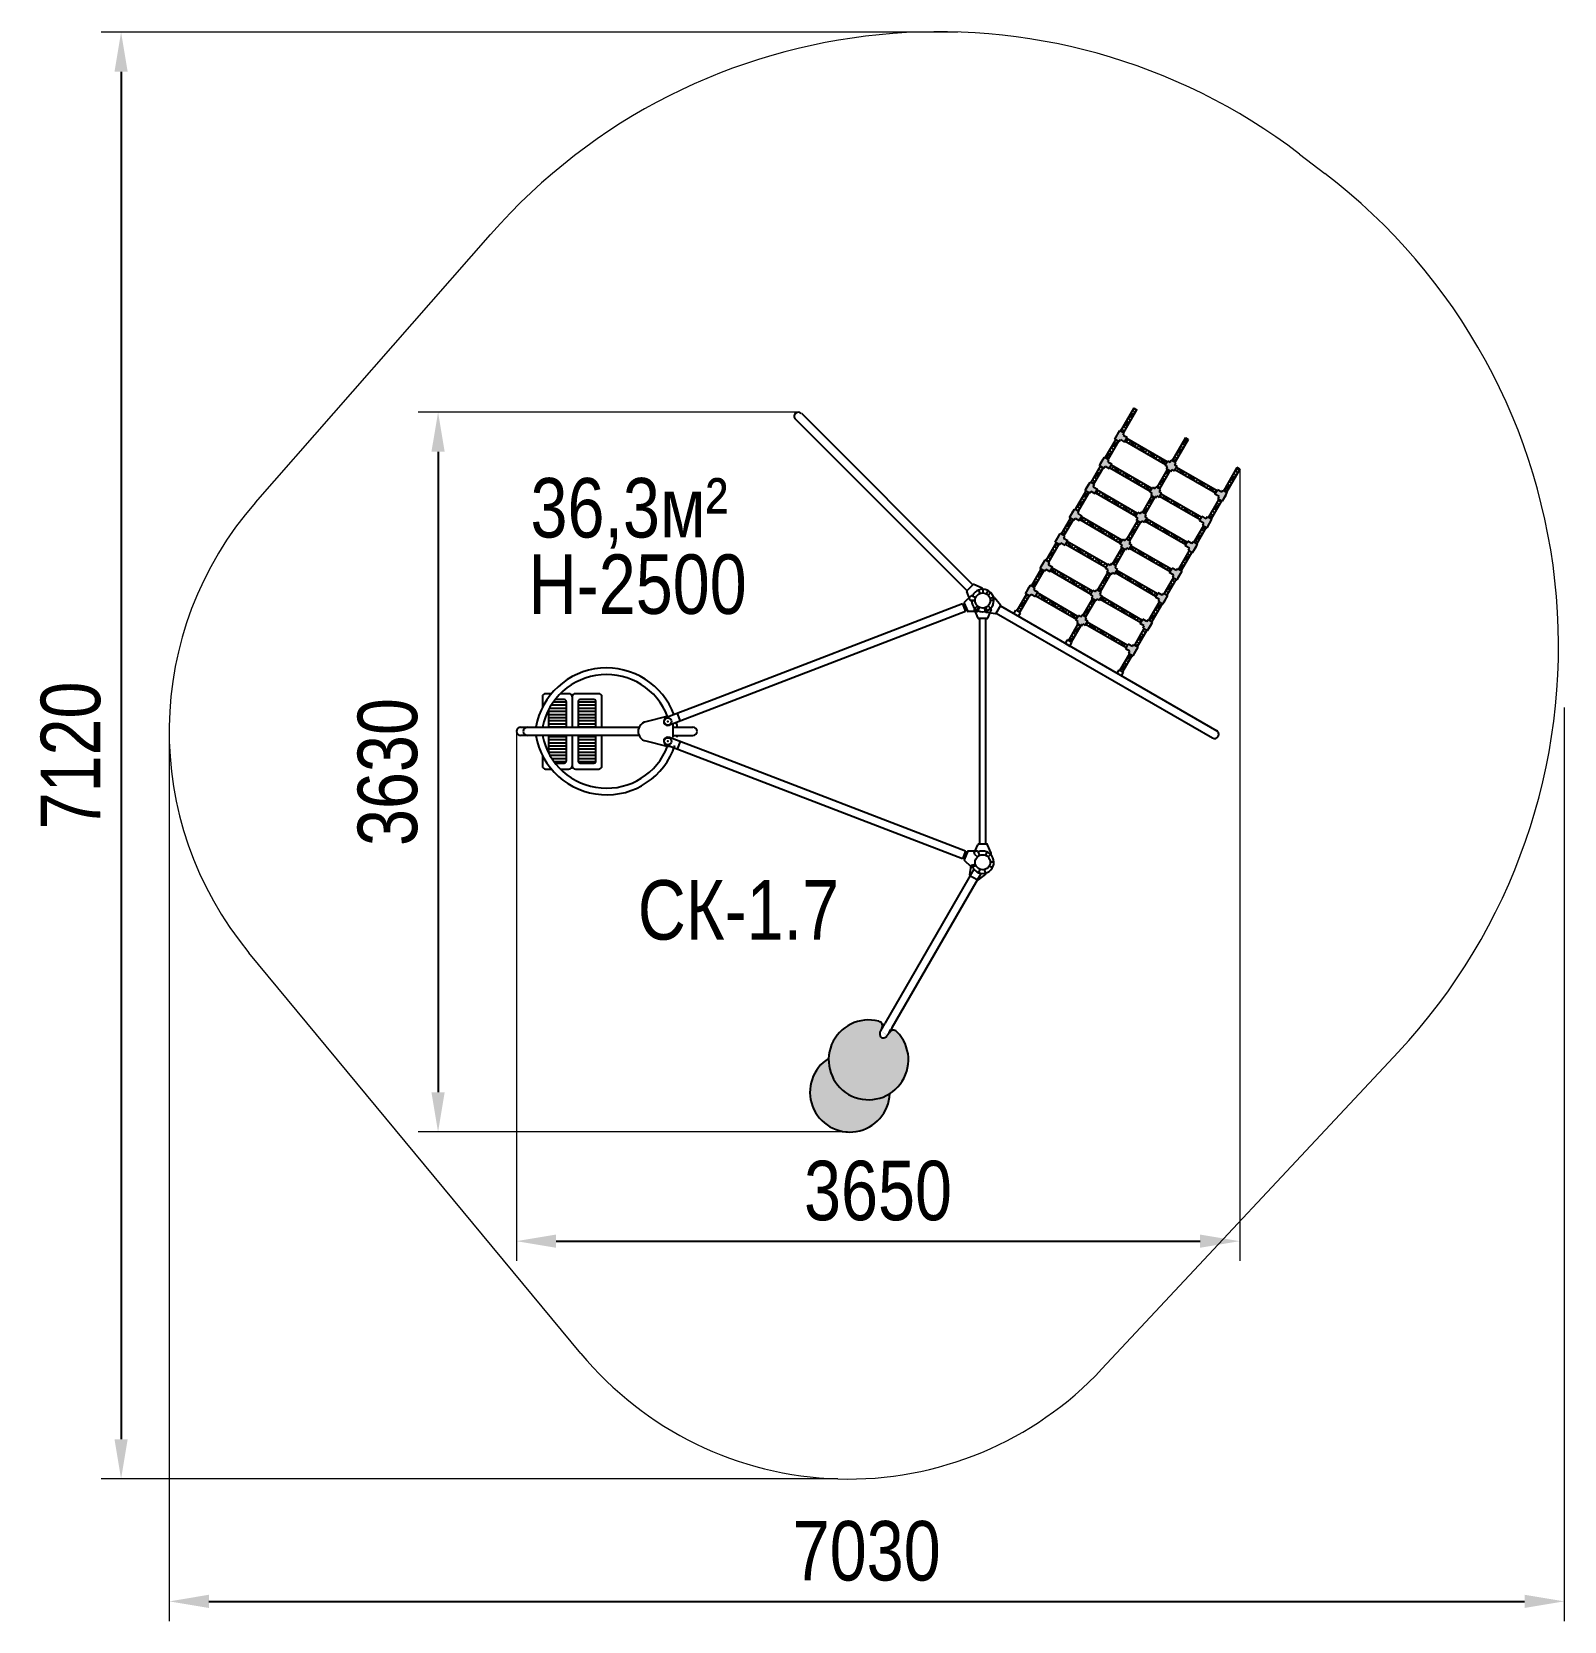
# Model space of a CAD drawing. Header units: millimetres. Extents: x -4237 to 3487, y -3814 to 4201.
import ezdxf

# ---------------------------------------------------------------- set-up
doc = ezdxf.new("R2010")
doc.units = ezdxf.units.MM
for name, color, linetype in [('DIKOM_АРТИКУЛ', 7, 'Continuous'), ('DIKOM_ЗОНА', 80, 'Continuous'), ('DIKOM_ОБЪЕКТ', 7, 'Continuous'), ('DIKOM_РАЗМЕР_ЗОНА', 7, 'Continuous'), ('DIKOM_РАЗМЕР_ОБЪЕКТА', 7, 'Continuous')]:
    doc.layers.add(name, color=color, linetype=linetype)
doc.styles.add('style1', font='arial.ttf', dxfattribs={"width": 0.8})
doc.dimstyles.new('1-50', dxfattribs={"dimtxt": 300, "dimasz": 200, "dimexe": 100, "dimexo": 0, "dimgap": 100, "dimtad": 1, "dimdec": 0, "dimtxsty": 'style1', "dimcen": 0, "dimclrd": 7, "dimclre": 7, "dimadec": 1, "dimazin": 2, "dimtfac": 1, "dimtdec": 0, "dimtmove": 0, "dimatfit": 3, "dimfxl": 0, "dimlwd": 25, "dimlwe": 18, "dimarcsym": 0})

# ---------------------------------------------------------------- blocks, each defined once
blk = doc.blocks.new('*D0')
at = {"layer": 'Defpoints', "color": 0, "transparency": 16777216}
for p in [(430.2, 4199.4), (-3787.4, -3096.5), (-174.1, -3096.5)]:
    blk.add_point(p, dxfattribs=at)
at = {"layer": 'DIKOM_РАЗМЕР_ЗОНА', "color": 7, "lineweight": 18, "transparency": 16777216}
for p, q in [((430.2, 4199.4), (-3887.4, 4199.4)), ((-174.1, -3096.5), (-3887.4, -3096.5))]:
    blk.add_line(p, q, dxfattribs=at)
at = {"layer": 'DIKOM_РАЗМЕР_ЗОНА', "color": 7, "lineweight": 25, "transparency": 16777216}
blk.add_line((-3787.4, 3999.4), (-3787.4, -2896.5), dxfattribs=at)
at = {"layer": 'DIKOM_РАЗМЕР_ЗОНА', "color": 7, "transparency": 16777216}
for points in [[(-3820.7, 3999.4), (-3754, 3999.4), (-3787.4, 4199.4)], [(-3820.7, -2896.5), (-3754, -2896.5), (-3787.4, -3096.5)]]:
    blk.add_solid(points, dxfattribs=at)
at = {"layer": 'DIKOM_РАЗМЕР_ЗОНА', "color": 0, "transparency": 16777216, "insert": (-4040.5, 551.4), "char_height": 300, "attachment_point": 5, "rotation": 90, "style": 'style1'}
blk.add_mtext('7120', dxfattribs=at)
blk = doc.blocks.new('*D1')
at = {"layer": 'Defpoints', "color": 0, "transparency": 16777216}
for p in [(3486.9, 793.1), (-3544.7, 698), (3486.9, -3714.3)]:
    blk.add_point(p, dxfattribs=at)
at = {"layer": 'DIKOM_РАЗМЕР_ЗОНА', "color": 7, "lineweight": 18, "transparency": 16777216}
for p, q in [((3486.9, 793.1), (3486.9, -3814.3)), ((-3544.7, 698), (-3544.7, -3814.3))]:
    blk.add_line(p, q, dxfattribs=at)
at = {"layer": 'DIKOM_РАЗМЕР_ЗОНА', "color": 7, "lineweight": 25, "transparency": 16777216}
blk.add_line((-3344.7, -3714.3), (3286.9, -3714.3), dxfattribs=at)
at = {"layer": 'DIKOM_РАЗМЕР_ЗОНА', "color": 7, "transparency": 16777216}
for points in [[(-3344.7, -3680.9), (-3344.7, -3747.6), (-3544.7, -3714.3)], [(3286.9, -3680.9), (3286.9, -3747.6), (3486.9, -3714.3)]]:
    blk.add_solid(points, dxfattribs=at)
at = {"layer": 'DIKOM_РАЗМЕР_ЗОНА', "color": 0, "transparency": 16777216, "insert": (-28.9, -3461), "char_height": 300, "attachment_point": 5, "style": 'style1'}
blk.add_mtext('7030', dxfattribs=at)
blk = doc.blocks.new('*D2')
at = {"layer": 'Defpoints', "color": 0, "transparency": 16777216}
for p in [(-373.3, 2283.1), (-2189.5, -1347.1), (-125, -1347.1)]:
    blk.add_point(p, dxfattribs=at)
at = {"layer": 'DIKOM_РАЗМЕР_ОБЪЕКТА', "color": 7, "lineweight": 18, "transparency": 16777216}
for p, q in [((-373.3, 2283.1), (-2289.5, 2283.1)), ((-125, -1347.1), (-2289.5, -1347.1))]:
    blk.add_line(p, q, dxfattribs=at)
at = {"layer": 'DIKOM_РАЗМЕР_ОБЪЕКТА', "color": 7, "lineweight": 25, "transparency": 16777216}
blk.add_line((-2189.5, 2083.1), (-2189.5, -1147.1), dxfattribs=at)
at = {"layer": 'DIKOM_РАЗМЕР_ОБЪЕКТА', "color": 7, "transparency": 16777216}
for points in [[(-2222.9, 2083.1), (-2156.2, 2083.1), (-2189.5, 2283.1)], [(-2222.9, -1147.1), (-2156.2, -1147.1), (-2189.5, -1347.1)]]:
    blk.add_solid(points, dxfattribs=at)
at = {"layer": 'DIKOM_РАЗМЕР_ОБЪЕКТА', "color": 0, "transparency": 16777216, "insert": (-2442.8, 468), "char_height": 300, "attachment_point": 5, "rotation": 90, "style": 'style1'}
blk.add_mtext('3630', dxfattribs=at)
blk = doc.blocks.new('*D3')
at = {"layer": 'Defpoints', "color": 0, "transparency": 16777216}
for p in [(1851.2, 1995.1), (-1794.9, 673.2), (1851.2, -1897.7)]:
    blk.add_point(p, dxfattribs=at)
at = {"layer": 'DIKOM_РАЗМЕР_ОБЪЕКТА', "color": 7, "lineweight": 18, "transparency": 16777216}
for p, q in [((1851.2, 1995.1), (1851.2, -1997.7)), ((-1794.9, 673.2), (-1794.9, -1997.7))]:
    blk.add_line(p, q, dxfattribs=at)
at = {"layer": 'DIKOM_РАЗМЕР_ОБЪЕКТА', "color": 7, "lineweight": 25, "transparency": 16777216}
blk.add_line((-1594.9, -1897.7), (1651.2, -1897.7), dxfattribs=at)
at = {"layer": 'DIKOM_РАЗМЕР_ОБЪЕКТА', "color": 7, "transparency": 16777216}
for points in [[(-1594.9, -1864.4), (-1594.9, -1931), (-1794.9, -1897.7)], [(1651.2, -1864.4), (1651.2, -1931), (1851.2, -1897.7)]]:
    blk.add_solid(points, dxfattribs=at)
at = {"layer": 'DIKOM_РАЗМЕР_ОБЪЕКТА', "color": 0, "transparency": 16777216, "insert": (28.1, -1644.4), "char_height": 300, "attachment_point": 5, "style": 'style1'}
blk.add_mtext('3650', dxfattribs=at)

msp = doc.modelspace()

# ---------------------------------------------------------------- hatches: boundary and pattern name
at = {"layer": 'DIKOM_ЗОНА'}
h = msp.add_hatch(dxfattribs=at)
h.set_pattern_fill('LINE', scale=5)
h.set_pattern_definition([(0, (-3796.87, -3702.013), (0, 15.875), [])])
h.paths.add_polyline_path([(-1543.6, 694.2), (-1543.6, 823.2, 0.414214), (-1553.6, 833.2), (-1599.5, 833.2, 0.048448), (-1633.6, 779.5), (-1633.6, 694.2)])
h.paths.add_polyline_path([(-1543.6, 652.2), (-1633.6, 652.2), (-1633.6, 566.9, 0.048448), (-1599.5, 513.2), (-1553.6, 513.2, 0.414214), (-1543.6, 523.2)])
h.paths.add_polyline_path([(-1483.6, 523.2, 0.414214), (-1473.6, 513.2), (-1403.6, 513.2, 0.414214), (-1393.6, 523.2), (-1393.6, 652.2), (-1483.6, 652.2)])
h.paths.add_polyline_path([(-1483.6, 694.2), (-1393.6, 694.2), (-1393.6, 823.2, 0.414214), (-1403.6, 833.2), (-1473.6, 833.2, 0.414214), (-1483.6, 823.2)])
at = {"layer": 'DIKOM_ОБЪЕКТ'}
h = msp.add_hatch(dxfattribs=at)
h.set_pattern_fill('', color=256, scale=15, angle=45, style=0, pattern_type=0)
h.set_pattern_definition([(45, (-4522.508, -4451.993), (-10.606602, 10.606602), []), (135, (-4522.508, -4451.993), (-10.606602, -10.606602), [])])
h.paths.add_polyline_path([(790, 1356.9), (776.1, 1364.9), (727.9, 1281.4), (741.7, 1273.4)])
h.paths.add_polyline_path([(831.6, 1371), (823.6, 1357.2), (1027.9, 1239.2), (1035.9, 1253)])
h.paths.add_polyline_path([(987.7, 1131.4), (1001.5, 1123.4), (1049.8, 1206.9), (1035.9, 1214.9)])
h.paths.add_polyline_path([(1279.1, 1094.2), (1287.1, 1108), (1082.7, 1226), (1074.7, 1212.2)])
h.paths.add_polyline_path([(1247.5, 981.4), (1261.3, 973.4), (1309.6, 1056.9), (1295.7, 1064.9)])
h.paths.add_polyline_path([(1382.7, 1183.6), (1368.8, 1191.6), (1320.7, 1108.2), (1334.6, 1100.2)])
h.paths.add_polyline_path([(1155.8, 1352.7), (1147.8, 1338.8), (1352.2, 1220.8), (1360.2, 1234.7)])
h.paths.add_polyline_path([(1101.1, 1365.8), (1109.1, 1379.7), (904.7, 1497.7), (896.7, 1483.8)])
h.paths.add_polyline_path([(801.1, 1408.2), (815, 1400.2), (863.1, 1483.6), (849.2, 1491.6)])
h.paths.add_polyline_path([(1060.9, 1258.2), (1074.8, 1250.2), (1122.9, 1333.6), (1109, 1341.6)])
h.paths.add_polyline_path([(940, 1616.8), (926.1, 1624.8), (874.2, 1534.9), (888.1, 1526.9)])
h.paths.add_polyline_path([(1199.8, 1466.8), (1185.9, 1474.8), (1134, 1384.9), (1147.9, 1376.9)])
h.paths.add_polyline_path([(1459.6, 1316.8), (1445.7, 1324.8), (1393.8, 1234.9), (1407.7, 1226.9)])
h.paths.add_polyline_path([(1429.1, 1354), (1437.1, 1367.8), (1232.7, 1485.8), (1224.7, 1472)])
h.paths.add_polyline_path([(981.6, 1630.8), (973.6, 1617), (1177.9, 1499), (1185.9, 1512.8)])
h.paths.add_polyline_path([(951.1, 1668.1), (965, 1660.1), (1011.4, 1740.6), (997.6, 1748.6)])
h.paths.add_polyline_path([(1210.9, 1518.1), (1224.8, 1510.1), (1271.2, 1590.6), (1257.4, 1598.6)])
h.paths.add_polyline_path([(1531, 1440.6), (1517.2, 1448.6), (1470.7, 1368.1), (1484.6, 1360.1)])
h.paths.add_polyline_path([(1609.6, 1576.6), (1595.7, 1584.6), (1542.2, 1491.9), (1556, 1483.9)])
h.paths.add_polyline_path([(1500.6, 1477.8), (1508.6, 1491.6), (1304.2, 1609.6), (1296.2, 1595.8)])
h.paths.add_polyline_path([(1282.4, 1641.9), (1296.2, 1633.9), (1349.8, 1726.6), (1335.9, 1734.6)])
h.paths.add_polyline_path([(1053, 1754.6), (1045, 1740.8), (1249.4, 1622.8), (1257.4, 1636.6)])
h.paths.add_polyline_path([(1022.6, 1791.9), (1036.4, 1783.9), (1090, 1876.6), (1076.1, 1884.6)])
h.paths.add_polyline_path([(1131.6, 1890.6), (1123.6, 1876.8), (1327.9, 1758.8), (1335.9, 1772.6)])
h.paths.add_polyline_path([(1579.1, 1613.8), (1587.1, 1627.6), (1382.7, 1745.6), (1374.7, 1731.8)])
h.paths.add_polyline_path([(1101.1, 1927.9), (1115, 1919.9), (1162.6, 2002.3), (1148.7, 2010.3)])
h.paths.add_polyline_path([(1360.9, 1777.9), (1374.8, 1769.9), (1422.4, 1852.3), (1408.5, 1860.3)])
h.paths.add_polyline_path([(1682.2, 1702.3), (1668.3, 1710.3), (1620.7, 1627.9), (1634.6, 1619.9)])
h.paths.add_polyline_path([(1204.2, 2016.4), (1196.2, 2002.6), (1400.6, 1884.6), (1408.6, 1898.4)])
h.paths.add_polyline_path([(1455.3, 1871.4), (1447.3, 1857.6), (1651.7, 1739.6), (1659.7, 1753.4)])
h.paths.add_polyline_path([(1499.8, 1986.4), (1485.9, 1994.4), (1433.5, 1903.6), (1447.4, 1895.6)])
h.paths.add_polyline_path([(1240, 2136.4), (1226.1, 2144.4), (1173.7, 2053.6), (1187.6, 2045.6)])
h.paths.add_polyline_path([(1759.6, 1836.4), (1745.7, 1844.4), (1693.3, 1753.6), (1707.2, 1745.6)])
h.paths.add_polyline_path([(1532.7, 2005.5), (1524.7, 1991.6), (1729.1, 1873.6), (1737.1, 1887.5)])
h.paths.add_polyline_path([(1477.9, 2018.6), (1485.9, 2032.5), (1281.6, 2150.5), (1273.6, 2136.6)])
h.paths.add_polyline_path([(1331.6, 2295.1), (1317.7, 2303.1), (1251.1, 2187.7), (1265, 2179.7)])
h.paths.add_polyline_path([(1510.9, 2037.7), (1524.8, 2029.7), (1591.4, 2145.1), (1577.5, 2153.1)])
h.paths.add_polyline_path([(1770.7, 1887.7), (1784.6, 1879.7), (1851.2, 1995.1), (1837.3, 2003.1)])
h = msp.add_hatch(color=256, dxfattribs=at)
h.paths.add_polyline_path([(1227.8, 2157.3), (1221.8, 2146.9), (1244.3, 2133.9), (1250.3, 2144.3), (1271.1, 2132.3), (1284.1, 2154.8), (1263.3, 2166.8), (1269.3, 2177.2), (1246.8, 2190.2), (1240.8, 2179.8)])
h.paths.add_polyline_path([(1487.6, 2007.3), (1481.6, 1996.9), (1504.1, 1983.9), (1510.1, 1994.3), (1522.2, 1987.3), (1535.2, 2009.8), (1523.1, 2016.8), (1529.1, 2027.2), (1506.6, 2040.2), (1500.6, 2029.8), (1488.4, 2036.8), (1475.4, 2014.3)])
h.paths.add_polyline_path([(1782.9, 1866.8), (1788.9, 1877.2), (1766.4, 1890.2), (1760.4, 1879.8), (1739.6, 1891.8), (1726.6, 1869.3), (1747.4, 1857.3), (1741.4, 1846.9), (1763.9, 1833.9), (1769.9, 1844.3)])
h.paths.add_polyline_path([(1664, 1712.8), (1686.5, 1699.8), (1692.5, 1710.2), (1705.5, 1732.7), (1711.5, 1743.1), (1689, 1756.1), (1683, 1745.7), (1662.2, 1757.7), (1649.2, 1735.2), (1670, 1723.2)])
h.paths.add_polyline_path([(1404.2, 1862.8), (1426.7, 1849.8), (1432.7, 1860.2), (1444.8, 1853.2), (1457.8, 1875.7), (1445.7, 1882.7), (1451.7, 1893.1), (1429.2, 1906.1), (1423.2, 1895.7), (1411.1, 1902.7), (1398.1, 1880.2), (1410.2, 1873.2)])
h.paths.add_polyline_path([(1150.4, 2023.2), (1144.4, 2012.8), (1166.9, 1999.8), (1172.9, 2010.2), (1193.7, 1998.2), (1206.7, 2020.7), (1185.9, 2032.7), (1191.9, 2043.1), (1169.4, 2056.1), (1163.4, 2045.7)])
h.paths.add_polyline_path([(1100.3, 1884.5), (1121.1, 1872.5), (1134.1, 1895), (1113.3, 1907), (1119.3, 1917.4), (1096.8, 1930.4), (1090.8, 1920), (1077.8, 1897.5), (1071.8, 1887.1), (1094.3, 1874.1)])
h.paths.add_polyline_path([(1337.6, 1747.5), (1331.6, 1737.1), (1354.1, 1724.1), (1360.1, 1734.5), (1372.2, 1727.5), (1385.2, 1750), (1373.1, 1757), (1379.1, 1767.4), (1356.6, 1780.4), (1350.6, 1770), (1338.4, 1777), (1325.4, 1754.5)])
h.paths.add_polyline_path([(1597.4, 1597.5), (1591.4, 1587.1), (1613.9, 1574.1), (1619.9, 1584.5), (1632.9, 1607), (1638.9, 1617.4), (1616.4, 1630.4), (1610.4, 1620), (1589.6, 1632), (1576.6, 1609.5)])
h.paths.add_polyline_path([(1554.4, 1471), (1560.4, 1481.4), (1537.9, 1494.4), (1531.9, 1484), (1511.1, 1496), (1498.1, 1473.5), (1518.9, 1461.5), (1512.9, 1451.1), (1535.4, 1438.1), (1541.4, 1448.5)])
h.paths.add_polyline_path([(1281.6, 1598.5), (1293.7, 1591.5), (1306.7, 1614), (1294.6, 1621), (1300.6, 1631.4), (1278, 1644.4), (1272, 1634), (1259.9, 1641), (1246.9, 1618.5), (1259, 1611.5), (1253, 1601.1), (1275.6, 1588.1)])
h.paths.add_polyline_path([(1034.8, 1771), (1040.8, 1781.4), (1018.2, 1794.4), (1012.2, 1784), (999.2, 1761.5), (993.2, 1751.1), (1015.8, 1738.1), (1021.8, 1748.5), (1042.5, 1736.5), (1055.5, 1759)])
h.paths.add_polyline_path([(963.3, 1647.2), (969.3, 1657.6), (946.8, 1670.6), (940.8, 1660.2), (927.8, 1637.6), (921.8, 1627.3), (944.3, 1614.3), (950.3, 1624.6), (971.1, 1612.6), (984.1, 1635.2)])
h.paths.add_polyline_path([(1181.6, 1477.3), (1204.1, 1464.3), (1210.1, 1474.6), (1222.2, 1467.6), (1235.2, 1490.2), (1223.1, 1497.2), (1229.1, 1507.6), (1206.6, 1520.6), (1200.6, 1510.2), (1188.4, 1517.2), (1175.4, 1494.6), (1187.6, 1487.6)])
h.paths.add_polyline_path([(1447.4, 1337.6), (1441.4, 1327.3), (1463.9, 1314.3), (1469.9, 1324.6), (1482.9, 1347.2), (1488.9, 1357.6), (1466.4, 1370.6), (1460.4, 1360.2), (1439.6, 1372.2), (1426.6, 1349.6)])
h.paths.add_polyline_path([(1406, 1214), (1412, 1224.4), (1389.5, 1237.4), (1383.5, 1227), (1362.7, 1239), (1349.7, 1216.5), (1370.5, 1204.5), (1364.5, 1194.1), (1387, 1181.1), (1393, 1191.5)])
h.paths.add_polyline_path([(1110.7, 1354.5), (1104.7, 1344.1), (1127.2, 1331.1), (1133.2, 1341.5), (1145.3, 1334.5), (1158.3, 1357), (1146.2, 1364), (1152.2, 1374.4), (1129.7, 1387.4), (1123.7, 1377), (1111.6, 1384), (1098.6, 1361.5)])
h.paths.add_polyline_path([(850.9, 1504.5), (844.9, 1494.1), (867.4, 1481.1), (873.4, 1491.5), (894.2, 1479.5), (907.2, 1502), (886.4, 1514), (892.4, 1524.4), (869.9, 1537.4), (863.9, 1527)])
h.paths.add_polyline_path([(777.8, 1377.8), (771.8, 1367.4), (794.3, 1354.4), (800.3, 1364.8), (821.1, 1352.8), (834.1, 1375.4), (813.3, 1387.4), (819.3, 1397.7), (796.8, 1410.7), (790.8, 1400.4)])
h.paths.add_polyline_path([(1073.1, 1237.4), (1079.1, 1247.7), (1056.6, 1260.7), (1050.6, 1250.4), (1038.4, 1257.4), (1025.4, 1234.8), (1037.6, 1227.8), (1031.6, 1217.4), (1054.1, 1204.4), (1060.1, 1214.8), (1072.2, 1207.8), (1085.2, 1230.4)])
h.paths.add_polyline_path([(1297.4, 1077.8), (1291.4, 1067.4), (1313.9, 1054.4), (1319.9, 1064.8), (1332.9, 1087.4), (1338.9, 1097.7), (1316.4, 1110.7), (1310.4, 1100.4), (1289.6, 1112.4), (1276.6, 1089.8)])
h = msp.add_hatch(color=256, dxfattribs=at)
edge = h.paths.add_edge_path()
edge.add_arc((105.3, -859), 25, 44.86957, 150.00402)
edge.add_line((83.6, -846.5), (77.2, -857.5))
edge.add_line((77.2, -857.5), (74, -863.1))
edge.add_ellipse((59, -847), major_axis=(-13.2, -22.9), ratio=0.793159, start_angle=270.21503, end_angle=449.1041, ccw=False)
edge.add_line((40.8, -836.6), (47.2, -825.5))
edge.add_arc((25.6, -813), 25, 330.0035, 435.13095)
edge.add_arc((-19.6, -983.3), 201.2, 75.13095, 404.86957)
h.paths.add_polyline_path([(87.4, -1153.7, -0.602384), (-220.7, -975.8, 1.66007)])

# ---------------------------------------------------------------- linework, layer by layer
at = {"layer": 'DIKOM_ЗОНА', "color": 3, "lineweight": 15}
for p, q in [((2152.9, 3584.3), (2280.3, 3487)), ((-3110.5, 1827.1), (-1924.5, 3179.3)), ((-1469.4, -2463.5), (-3142.7, -443)), ((2649.9, -944.8), (1156.9, -2542.3))]:
    msp.add_line(p, q, dxfattribs=at)
for centre, radius, start, end in [((330.8, 1201.1), 3000, 52.60103, 138.74474), ((458.2, 1103.7), 3000, 316.93429, 52.60103), ((-1794.9, 673.2), 1750, 138.74474, 219.63018), ((-121.6, -1347.3), 1750, 219.63018, 316.93429)]:
    msp.add_arc(centre, radius, start, end, dxfattribs=at)
at = {"layer": 'DIKOM_ОБЪЕКТ'}
for p, q in [((-388.2, 2247.4), (476.5, 1382.7)), ((-358.4, 2277), (506.2, 1412.4)), ((1317.7, 2303.1), (1251.1, 2187.7)), ((1331.6, 2295.1), (1265, 2179.7)), ((1317.7, 2303.1), (1331.6, 2295.1)), ((1221.8, 2146.9), (1246.8, 2190.2)), ((1227.8, 2157.3), (1240.8, 2179.8)), ((1269.3, 2177.2), (1246.8, 2190.2)), ((1263.3, 2166.8), (1269.3, 2177.2)), ((1263.3, 2166.8), (1284.1, 2154.8)), ((1226.1, 2144.4), (1173.7, 2053.6)), ((1240, 2136.4), (1187.6, 2045.6)), ((1244.3, 2133.9), (1221.8, 2146.9)), ((1244.3, 2133.9), (1250.3, 2144.3)), ((1250.3, 2144.3), (1271.1, 2132.3)), ((1271.1, 2132.3), (1284.1, 2154.8)), ((1273.6, 2136.6), (1477.9, 2018.6)), ((1485.9, 2032.5), (1281.6, 2150.5)), ((1577.5, 2153.1), (1510.9, 2037.7)), ((1591.4, 2145.1), (1524.8, 2029.7)), ((1577.5, 2153.1), (1591.4, 2145.1)), ((1148.7, 2010.3), (1101.1, 1927.9)), ((1144.4, 2012.8), (1169.4, 2056.1)), ((1166.9, 1999.8), (1144.4, 2012.8)), ((1150.4, 2023.2), (1163.4, 2045.7)), ((1166.9, 1999.8), (1172.9, 2010.2)), ((1191.9, 2043.1), (1169.4, 2056.1)), ((1172.9, 2010.2), (1193.7, 1998.2)), ((1185.9, 2032.7), (1191.9, 2043.1)), ((1185.9, 2032.7), (1206.7, 2020.7)), ((1193.7, 1998.2), (1206.7, 2020.7)), ((1408.6, 1898.4), (1204.2, 2016.4)), ((1475.4, 2014.3), (1488.4, 2036.8)), ((1487.6, 2007.3), (1475.4, 2014.3)), ((1481.6, 1996.9), (1487.6, 2007.3)), ((1500.6, 2029.8), (1488.4, 2036.8)), ((1500.6, 2029.8), (1506.6, 2040.2)), ((1529.1, 2027.2), (1506.6, 2040.2)), ((1522.2, 1987.3), (1535.2, 2009.8)), ((1523.1, 2016.8), (1529.1, 2027.2)), ((1523.1, 2016.8), (1535.2, 2009.8)), ((1532.7, 2005.5), (1737.1, 1887.5)), ((1071.8, 1887.1), (1096.8, 1930.4)), ((1119.3, 1917.4), (1096.8, 1930.4)), ((1162.6, 2002.3), (1115, 1919.9)), ((1196.2, 2002.6), (1400.6, 1884.6)), ((1485.9, 1994.4), (1433.5, 1903.6)), ((1499.8, 1986.4), (1447.4, 1895.6)), ((1504.1, 1983.9), (1481.6, 1996.9)), ((1504.1, 1983.9), (1510.1, 1994.3)), ((1510.1, 1994.3), (1522.2, 1987.3)), ((1729.1, 1873.6), (1524.7, 1991.6)), ((1837.3, 2003.1), (1770.7, 1887.7)), ((1851.2, 1995.1), (1784.6, 1879.7)), ((1851.2, 1995.1), (1837.3, 2003.1)), ((1076.1, 1884.6), (1022.6, 1791.9)), ((1090, 1876.6), (1036.4, 1783.9)), ((1094.3, 1874.1), (1071.8, 1887.1)), ((1077.8, 1897.5), (1090.8, 1920)), ((1094.3, 1874.1), (1100.3, 1884.5)), ((1100.3, 1884.5), (1121.1, 1872.5)), ((1113.3, 1907), (1119.3, 1917.4)), ((1113.3, 1907), (1134.1, 1895)), ((1121.1, 1872.5), (1134.1, 1895)), ((1123.6, 1876.8), (1327.9, 1758.8)), ((1335.9, 1772.6), (1131.6, 1890.6)), ((1408.5, 1860.3), (1360.9, 1777.9)), ((1422.4, 1852.3), (1374.8, 1769.9)), ((1398.1, 1880.2), (1411.1, 1902.7)), ((1410.2, 1873.2), (1398.1, 1880.2)), ((1404.2, 1862.8), (1410.2, 1873.2)), ((1426.7, 1849.8), (1404.2, 1862.8)), ((1423.2, 1895.7), (1411.1, 1902.7)), ((1423.2, 1895.7), (1429.2, 1906.1)), ((1426.7, 1849.8), (1432.7, 1860.2)), ((1451.7, 1893.1), (1429.2, 1906.1)), ((1432.7, 1860.2), (1444.8, 1853.2)), ((1444.8, 1853.2), (1457.8, 1875.7)), ((1445.7, 1882.7), (1451.7, 1893.1)), ((1445.7, 1882.7), (1457.8, 1875.7)), ((1651.7, 1739.6), (1447.3, 1857.6)), ((1455.3, 1871.4), (1659.7, 1753.4)), ((1745.7, 1844.4), (1693.3, 1753.6)), ((1726.6, 1869.3), (1739.6, 1891.8)), ((1747.4, 1857.3), (1726.6, 1869.3)), ((1760.4, 1879.8), (1739.6, 1891.8)), ((1741.4, 1846.9), (1747.4, 1857.3)), ((1741.4, 1846.9), (1763.9, 1833.9)), ((1760.4, 1879.8), (1766.4, 1890.2)), ((1763.9, 1833.9), (1788.9, 1877.2)), ((1766.4, 1890.2), (1788.9, 1877.2)), ((1769.9, 1844.3), (1782.9, 1866.8)), ((993.2, 1751.1), (1018.2, 1794.4)), ((999.2, 1761.5), (1012.2, 1784)), ((1040.8, 1781.4), (1018.2, 1794.4)), ((1034.8, 1771), (1040.8, 1781.4)), ((1034.8, 1771), (1055.5, 1759)), ((1325.4, 1754.5), (1338.4, 1777)), ((1350.6, 1770), (1338.4, 1777)), ((1350.6, 1770), (1356.6, 1780.4)), ((1379.1, 1767.4), (1356.6, 1780.4)), ((1373.1, 1757), (1379.1, 1767.4)), ((1759.6, 1836.4), (1707.2, 1745.6)), ((997.6, 1748.6), (951.1, 1668.1)), ((1011.4, 1740.6), (965, 1660.1)), ((1015.8, 1738.1), (993.2, 1751.1)), ((1015.8, 1738.1), (1021.8, 1748.5)), ((1021.8, 1748.5), (1042.5, 1736.5)), ((1042.5, 1736.5), (1055.5, 1759)), ((1045, 1740.8), (1249.4, 1622.8)), ((1257.4, 1636.6), (1053, 1754.6)), ((1335.9, 1734.6), (1282.4, 1641.9)), ((1349.8, 1726.6), (1296.2, 1633.9)), ((1337.6, 1747.5), (1325.4, 1754.5)), ((1331.6, 1737.1), (1337.6, 1747.5)), ((1354.1, 1724.1), (1331.6, 1737.1)), ((1354.1, 1724.1), (1360.1, 1734.5)), ((1360.1, 1734.5), (1372.2, 1727.5)), ((1372.2, 1727.5), (1385.2, 1750)), ((1373.1, 1757), (1385.2, 1750)), ((1579.1, 1613.8), (1374.7, 1731.8)), ((1382.7, 1745.6), (1587.1, 1627.6)), ((1668.3, 1710.3), (1620.7, 1627.9)), ((1682.2, 1702.3), (1634.6, 1619.9)), ((1649.2, 1735.2), (1662.2, 1757.7)), ((1670, 1723.2), (1649.2, 1735.2)), ((1683, 1745.7), (1662.2, 1757.7)), ((1664, 1712.8), (1670, 1723.2)), ((1664, 1712.8), (1686.5, 1699.8)), ((1683, 1745.7), (1689, 1756.1)), ((1686.5, 1699.8), (1711.5, 1743.1)), ((1689, 1756.1), (1711.5, 1743.1)), ((1692.5, 1710.2), (1705.5, 1732.7)), ((926.1, 1624.8), (874.2, 1534.9)), ((940, 1616.8), (888.1, 1526.9)), ((921.8, 1627.3), (946.8, 1670.6)), ((944.3, 1614.3), (921.8, 1627.3)), ((927.8, 1637.6), (940.8, 1660.2)), ((944.3, 1614.3), (950.3, 1624.6)), ((969.3, 1657.6), (946.8, 1670.6)), ((950.3, 1624.6), (971.1, 1612.6)), ((963.3, 1647.2), (969.3, 1657.6)), ((963.3, 1647.2), (984.1, 1635.2)), ((971.1, 1612.6), (984.1, 1635.2)), ((973.6, 1617), (1177.9, 1499)), ((1185.9, 1512.8), (981.6, 1630.8)), ((1246.9, 1618.5), (1259.9, 1641)), ((1259, 1611.5), (1246.9, 1618.5)), ((1253, 1601.1), (1259, 1611.5)), ((1272, 1634), (1259.9, 1641)), ((1272, 1634), (1278, 1644.4)), ((1300.6, 1631.4), (1278, 1644.4)), ((1293.7, 1591.5), (1306.7, 1614)), ((1294.6, 1621), (1300.6, 1631.4)), ((1294.6, 1621), (1306.7, 1614)), ((1304.2, 1609.6), (1508.6, 1491.6)), ((1576.6, 1609.5), (1589.6, 1632)), ((1597.4, 1597.5), (1576.6, 1609.5)), ((1610.4, 1620), (1589.6, 1632)), ((1610.4, 1620), (1616.4, 1630.4)), ((1613.9, 1574.1), (1638.9, 1617.4)), ((1616.4, 1630.4), (1638.9, 1617.4)), ((1619.9, 1584.5), (1632.9, 1607)), ((844.9, 1494.1), (869.9, 1537.4)), ((850.9, 1504.5), (863.9, 1527)), ((892.4, 1524.4), (869.9, 1537.4)), ((886.4, 1514), (892.4, 1524.4)), ((1257.4, 1598.6), (1210.9, 1518.1)), ((1271.2, 1590.6), (1224.8, 1510.1)), ((1275.6, 1588.1), (1253, 1601.1)), ((1275.6, 1588.1), (1281.6, 1598.5)), ((1281.6, 1598.5), (1293.7, 1591.5)), ((1500.6, 1477.8), (1296.2, 1595.8)), ((1595.7, 1584.6), (1542.2, 1491.9)), ((1609.6, 1576.6), (1556, 1483.9)), ((1591.4, 1587.1), (1597.4, 1597.5)), ((1591.4, 1587.1), (1613.9, 1574.1)), ((849.2, 1491.6), (801.1, 1408.2)), ((863.1, 1483.6), (815, 1400.2)), ((867.4, 1481.1), (844.9, 1494.1)), ((867.4, 1481.1), (873.4, 1491.5)), ((873.4, 1491.5), (894.2, 1479.5)), ((886.4, 1514), (907.2, 1502)), ((894.2, 1479.5), (907.2, 1502)), ((896.7, 1483.8), (1101.1, 1365.8)), ((1109.1, 1379.7), (904.7, 1497.7)), ((1185.9, 1474.8), (1134, 1384.9)), ((1199.8, 1466.8), (1147.9, 1376.9)), ((1175.4, 1494.6), (1188.4, 1517.2)), ((1187.6, 1487.6), (1175.4, 1494.6)), ((1181.6, 1477.3), (1187.6, 1487.6)), ((1204.1, 1464.3), (1181.6, 1477.3)), ((1200.6, 1510.2), (1188.4, 1517.2)), ((1200.6, 1510.2), (1206.6, 1520.6)), ((1204.1, 1464.3), (1210.1, 1474.6)), ((1229.1, 1507.6), (1206.6, 1520.6)), ((1210.1, 1474.6), (1222.2, 1467.6)), ((1222.2, 1467.6), (1235.2, 1490.2)), ((1223.1, 1497.2), (1229.1, 1507.6)), ((1223.1, 1497.2), (1235.2, 1490.2)), ((1429.1, 1354), (1224.7, 1472)), ((1232.7, 1485.8), (1437.1, 1367.8)), ((1517.2, 1448.6), (1470.7, 1368.1)), ((1498.1, 1473.5), (1511.1, 1496)), ((1518.9, 1461.5), (1498.1, 1473.5)), ((1531.9, 1484), (1511.1, 1496)), ((1512.9, 1451.1), (1518.9, 1461.5)), ((1512.9, 1451.1), (1535.4, 1438.1)), ((1531.9, 1484), (1537.9, 1494.4)), ((1535.4, 1438.1), (1560.4, 1481.4)), ((1537.9, 1494.4), (1560.4, 1481.4)), ((1541.4, 1448.5), (1554.4, 1471)), ((493.3, 1335.6), (475.4, 1378.1)), ((476.3, 1382.4), (506.4, 1412.6)), ((553.2, 1395.6), (510.8, 1413.4)), ((535.4, 1385.9), (542, 1368.6)), ((555.7, 1391.9), (555.7, 1371.2)), ((574.7, 1366.1), (583.9, 1382.1)), ((582.5, 1360), (595.6, 1373.1)), ((776.1, 1364.9), (727.9, 1281.4)), ((771.8, 1367.4), (796.8, 1410.7)), ((794.3, 1354.4), (771.8, 1367.4)), ((777.8, 1377.8), (790.8, 1400.4)), ((794.3, 1354.4), (800.3, 1364.8)), ((819.3, 1397.7), (796.8, 1410.7)), ((800.3, 1364.8), (821.1, 1352.8)), ((813.3, 1387.4), (819.3, 1397.7)), ((813.3, 1387.4), (834.1, 1375.4)), ((821.1, 1352.8), (834.1, 1375.4)), ((1035.9, 1253), (831.6, 1371)), ((1098.6, 1361.5), (1111.6, 1384)), ((1123.7, 1377), (1111.6, 1384)), ((1123.7, 1377), (1129.7, 1387.4)), ((1152.2, 1374.4), (1129.7, 1387.4)), ((1146.2, 1364), (1152.2, 1374.4)), ((1146.2, 1364), (1158.3, 1357)), ((1426.6, 1349.6), (1439.6, 1372.2)), ((1460.4, 1360.2), (1439.6, 1372.2)), ((1460.4, 1360.2), (1466.4, 1370.6)), ((1466.4, 1370.6), (1488.9, 1357.6)), ((1531, 1440.6), (1484.6, 1360.1)), ((453.9, 1316.5), (-821.7, 826.2)), ((453.9, 1316.5), (468.9, 1277.3)), ((464.7, 1316.1), (455.4, 1312.6)), ((463.1, 1320.4), (478.4, 1280.6)), ((497.6, 1356.3), (464.1, 1324.8)), ((476.7, 1284.9), (467.4, 1281.3)), ((496.9, 1333.2), (517.7, 1333.2)), ((517.7, 1333.2), (499.2, 1333.2)), ((502, 1357), (521, 1348.6)), ((513.3, 1287.3), (530.7, 1244.7)), ((514.1, 1291.6), (528.8, 1306.3)), ((515.7, 1293.2), (528.8, 1306.3)), ((527.4, 1284.2), (536.7, 1300.3)), ((531.8, 1279.5), (540.2, 1298.4)), ((570.9, 1276.4), (565.5, 1296.5)), ((569.3, 1297.7), (575.9, 1280.4)), ((598.1, 1287.3), (580.7, 1244.7)), ((597.2, 1291.6), (582.5, 1306.3)), ((612.4, 1348.4), (592.4, 1343)), ((612.2, 1333.2), (593.7, 1333.2)), ((616.6, 1347), (644.8, 1310.6)), ((623.8, 1269.2), (645.1, 1306.1)), ((645, 1305.8), (1735.6, 676.2)), ((713.4, 1266.3), (723.5, 1283.9)), ((746, 1270.9), (723.5, 1283.9)), ((790, 1356.9), (741.7, 1273.4)), ((823.6, 1357.2), (1027.9, 1239.2)), ((1109, 1341.6), (1060.9, 1258.2)), ((1122.9, 1333.6), (1074.8, 1250.2)), ((1110.7, 1354.5), (1098.6, 1361.5)), ((1104.7, 1344.1), (1110.7, 1354.5)), ((1127.2, 1331.1), (1104.7, 1344.1)), ((1127.2, 1331.1), (1133.2, 1341.5)), ((1133.2, 1341.5), (1145.3, 1334.5)), ((1145.3, 1334.5), (1158.3, 1357)), ((1352.2, 1220.8), (1147.8, 1338.8)), ((1155.8, 1352.7), (1360.2, 1234.7)), ((1445.7, 1324.8), (1393.8, 1234.9)), ((1459.6, 1316.8), (1407.7, 1226.9)), ((1447.4, 1337.6), (1426.6, 1349.6)), ((1441.4, 1327.3), (1447.4, 1337.6)), ((1441.4, 1327.3), (1463.9, 1314.3)), ((1463.9, 1314.3), (1488.9, 1357.6)), ((1469.9, 1324.6), (1482.9, 1347.2)), ((468.9, 1277.3), (-807.2, 786.8)), ((528.1, 1277.1), (482, 1278.1)), ((577, 1242.2), (534.4, 1242.2)), ((538.9, 1242.2), (538.9, 104.2)), ((572.4, 104.2), (572.4, 1242.2)), ((574.2, 1273.5), (619.8, 1267.2)), ((624, 1269.5), (1714.3, 640)), ((735.9, 1253.3), (746, 1270.9)), ((1035.9, 1214.9), (987.7, 1131.4)), ((1049.8, 1206.9), (1001.5, 1123.4)), ((1025.4, 1234.8), (1038.4, 1257.4)), ((1037.6, 1227.8), (1025.4, 1234.8)), ((1031.6, 1217.4), (1037.6, 1227.8)), ((1054.1, 1204.4), (1031.6, 1217.4)), ((1050.6, 1250.4), (1038.4, 1257.4)), ((1050.6, 1250.4), (1056.6, 1260.7)), ((1054.1, 1204.4), (1060.1, 1214.8)), ((1079.1, 1247.7), (1056.6, 1260.7)), ((1060.1, 1214.8), (1072.2, 1207.8)), ((1072.2, 1207.8), (1085.2, 1230.4)), ((1073.1, 1237.4), (1079.1, 1247.7)), ((1073.1, 1237.4), (1085.2, 1230.4)), ((1279.1, 1094.2), (1074.7, 1212.2)), ((1082.7, 1226), (1287.1, 1108)), ((1349.7, 1216.5), (1362.7, 1239)), ((1370.5, 1204.5), (1349.7, 1216.5)), ((1383.5, 1227), (1362.7, 1239)), ((1364.5, 1194.1), (1370.5, 1204.5)), ((1383.5, 1227), (1389.5, 1237.4)), ((1387, 1181.1), (1412, 1224.4)), ((1389.5, 1237.4), (1412, 1224.4)), ((1393, 1191.5), (1406, 1214)), ((973.2, 1116.3), (983.3, 1133.9)), ((1005.8, 1120.9), (983.3, 1133.9)), ((1368.8, 1191.6), (1320.7, 1108.2)), ((1382.7, 1183.6), (1334.6, 1100.2)), ((1364.5, 1194.1), (1387, 1181.1)), ((967.4, 1106.4), (967.7, 1106.8)), ((973.2, 1116.3), (995.7, 1103.3)), ((995.7, 1103.3), (1005.8, 1120.9)), ((1295.7, 1064.9), (1247.5, 981.4)), ((1309.6, 1056.9), (1261.3, 973.4)), ((1276.6, 1089.8), (1289.6, 1112.4)), ((1297.4, 1077.8), (1276.6, 1089.8)), ((1310.4, 1100.4), (1289.6, 1112.4)), ((1291.4, 1067.4), (1297.4, 1077.8)), ((1291.4, 1067.4), (1313.9, 1054.4)), ((1310.4, 1100.4), (1316.4, 1110.7)), ((1313.9, 1054.4), (1338.9, 1097.7)), ((1316.4, 1110.7), (1338.9, 1097.7)), ((1319.9, 1064.8), (1332.9, 1087.4)), ((1233, 966.3), (1243.1, 983.9)), ((1243.1, 983.9), (1265.7, 970.9)), ((1255.5, 953.3), (1265.7, 970.9)), ((-1663.6, 847.2), (-1663.6, 794.4)), ((-1618.3, 863.2), (-1647.6, 863.2)), ((-1553.6, 833.2), (-1599.5, 833.2)), ((-1529.6, 863.2), (-1572.9, 863.2)), ((-1543.6, 823.2), (-1543.6, 694.2)), ((-1513.6, 847.2), (-1513.6, 694.2)), ((-1379.6, 863.2), (-1497.6, 863.2)), ((-1483.6, 823.2), (-1483.6, 694.2)), ((-1403.6, 833.2), (-1473.6, 833.2)), ((-1393.6, 694.2), (-1393.6, 823.2)), ((-1363.6, 694.2), (-1363.6, 847.2)), ((-821.7, 826.2), (-1038.7, 742.8)), ((-1633.6, 779.5), (-1633.6, 694.2)), ((-1037, 747.5), (-1142.9, 721.8)), ((-807.2, 786.8), (-1023.6, 703.6)), ((-984.5, 763.6), (-969.4, 724.4)), ((-1773.9, 694.2), (-1176.5, 694.2)), ((-1176.5, 652.2), (-1773.9, 652.2)), ((-1633.6, 652.2), (-1633.6, 566.9)), ((-1543.6, 652.2), (-1543.6, 523.2)), ((-1513.6, 652.2), (-1513.6, 499.2)), ((-1483.6, 652.2), (-1483.6, 523.2)), ((-1393.6, 523.2), (-1393.6, 652.2)), ((-1363.6, 499.2), (-1363.6, 652.2)), ((-806.7, 559.4), (-1023.6, 642.8)), ((-1006.1, 708.9), (-1006.1, 644.2)), ((-1006.1, 694.2), (-904.6, 694.2)), ((-1006.1, 652.2), (-904.6, 652.2)), ((-1142.9, 624.6), (-1037, 598.9)), ((-822.2, 520.4), (-1038.7, 603.6)), ((-969.4, 622), (-984.5, 582.8)), ((-1663.6, 552), (-1663.6, 499.2)), ((-1647.6, 483.2), (-1618.3, 483.2)), ((-1599.5, 513.2), (-1553.6, 513.2)), ((-1572.9, 483.2), (-1529.6, 483.2)), ((-1497.6, 483.2), (-1379.6, 483.2)), ((-1473.6, 513.2), (-1403.6, 513.2)), ((453.9, 29.8), (-822.2, 520.4)), ((468.9, 69), (-806.7, 559.4)), ((513.3, 59), (530.7, 101.7)), ((577, 104.2), (534.4, 104.2)), ((598.1, 59), (580.7, 101.7)), ((468.9, 69), (453.9, 29.8)), ((464.7, 30.2), (455.4, 33.8)), ((478.4, 65.7), (463.1, 25.9)), ((497.6, -10), (464.1, 21.6)), ((476.7, 61.5), (467.4, 65)), ((528.1, 69.2), (482, 68.3)), ((498.9, -2), (519, 3.3)), ((514.1, 54.7), (528.8, 40)), ((531.8, 66.8), (540.2, 47.9)), ((575.9, 65.9), (569.3, 48.6)), ((597.2, 54.7), (582.5, 40)), ((612.2, 13.2), (593.7, 13.2)), ((511.3, -21.7), (62.2, -799.5)), ((98.6, -820.5), (547.6, -42.8)), ((496, -5.4), (489.8, -51)), ((528.6, -76.3), (491.7, -55)), ((502, -10.7), (521, -2.3)), ((569.5, -47.8), (533.1, -76)), ((542, -22.3), (535.4, -39.6)), ((570.9, -43.6), (565.5, -23.5)), ((604.6, -15.1), (588.6, -5.8)), ((47.2, -825.5), (62.2, -799.5)), ((47.2, -825.5), (40.8, -836.6)), ((56.3, -809.7), (47.4, -825.2)), ((77, -857.9), (77.4, -857.2)), ((83.6, -846.5), (77.2, -857.5)), ((77.2, -857.5), (77.2, -857.5)), ((98.6, -820.5), (83.6, -846.5)), ((84.1, -845.7), (92.7, -830.7)), ((84.1, -845.5), (84.1, -845.5))]:
    msp.add_line(p, q, dxfattribs=at)
for centre, radius in [((555.7, 1333.2), 38), ((555.7, 1333.2), 38), ((-1031.1, 723.2), 18), ((-1031.1, 623.2), 18), ((555.7, 13.2), 38)]:
    msp.add_circle(centre, radius, dxfattribs=at)
for centre, radius, start, end in [((-373.3, 2262.1), 21, 135.00001, 225.00052), ((-373.3, 2262.1), 21, 45.00052, 135.00001), ((479.1, 1379.6), 4, 135.00001, 202.81044), ((555.7, 1333.2), 56.5, 180.00001, 90.00001), ((555.7, 1333.2), 56.5, 246.02796, 156.02796), ((509.2, 1409.8), 4, 67.18958, 135.00001), ((551.7, 1391.9), 4, 0, 67.18958), ((466.8, 1321.8), 4, 133.21753, 201.02796), ((496.9, 1337.2), 4, 202.81044, 270.00001), ((500.4, 1353.4), 4, 66.02796, 133.21753), ((517, 1288.8), 4, 135, 202.18957), ((594.4, 1288.8), 4, 337.81043, 45), ((613.4, 1344.5), 4, 37.81043, 105), ((641.7, 1308.1), 4, 330, 37.81043), ((482.1, 1282.1), 4, 201.02796, 268.83839), ((528.2, 1281.1), 4, 268.83839, 336.02796), ((534.4, 1246.2), 4, 202.18957, 270), ((574.7, 1277.5), 4, 195, 262.18957), ((577, 1246.2), 4, 270, 337.81043), ((620.4, 1271.2), 4, 262.18957, 330), ((-1340.1, 630.5), 362.7, 20.05514, 169.88853), ((-1340.1, 630.5), 329.2, 20.93674, 168.84686), ((-1647.6, 847.2), 16, 90, 180), ((-1553.6, 823.2), 10, 0, 90), ((-1529.6, 847.2), 16, 0, 90), ((-1497.6, 847.2), 16, 90, 180), ((-1473.6, 823.2), 10, 90, 180), ((-1403.6, 823.2), 10, 0, 90), ((-1379.6, 847.2), 16, 0, 90), ((-1131.1, 673.2), 50, 103.64408, 256.35592), ((-1031.1, 723.2), 21, 111.02796, 291.02796), ((-1031.1, 723.2), 25, 74.21556, 103.64408), ((-1773.9, 673.2), 21, 90, 180), ((-1773.9, 673.2), 21, 180, 270), ((-1738.8, 673.2), 21, 90, 180), ((-1738.8, 673.2), 21, 180, 270), ((-1340.1, 715.8), 362.7, 190.11147, 341.73357), ((-1340.1, 715.8), 329.2, 191.15314, 339.06326), ((-1031.1, 623.2), 21, 68.97204, 248.97204), ((-1340.1, 630.5), 362.7, 10.11147, 13.41572), ((-1340.1, 715.8), 362.7, 348.60199, 349.88853), ((-904.6, 673.2), 21, 0, 90), ((-904.6, 673.2), 21, 270, 0), ((1724.8, 658.2), 21, 240.00037, 330), ((1724.8, 658.2), 21, 330, 60.00037), ((-1031.1, 623.2), 25, 256.35592, 302.85988), ((-1647.6, 499.2), 16, 180, 270), ((-1553.6, 523.2), 10, 270, 0), ((-1529.6, 499.2), 16, 270, 0), ((-1497.6, 499.2), 16, 180, 270), ((-1473.6, 523.2), 10, 180, 270), ((-1403.6, 523.2), 10, 270, 0), ((-1379.6, 499.2), 16, 270, 0), ((534.4, 100.2), 4, 90, 157.81043), ((577, 100.2), 4, 22.18957, 90), ((466.8, 24.5), 4, 158.97204, 226.78247), ((482.1, 64.3), 4, 91.16161, 158.97204), ((555.7, 13.2), 56.5, 203.97204, 113.97204), ((517, 57.5), 4, 157.81043, 225), ((528.2, 65.2), 4, 23.97204, 91.16161), ((594.4, 57.5), 4, 315, 22.18957), ((493.7, -51.5), 4, 172.18957, 240), ((500, -5.9), 4, 105, 172.18957), ((500.4, -7), 4, 226.78247, 293.97204), ((530.6, -72.8), 4, 240, 307.81043), ((567, -44.6), 4, 307.81043, 15), ((-19.6, -983.3), 201.2, 75.13095, 44.86957), ((25.6, -813), 25, 330.0035, 75.13095), ((105.3, -859), 25, 44.86957, 150.00402), ((-113.7, -1146.2), 201.2, 122.12819, 357.87181)]:
    msp.add_arc(centre, radius, start, end, dxfattribs=at)
msp.add_ellipse((59, -847), major_axis=(-13.2, -22.9), ratio=0.793159, start_param=4.716142, end_param=7.869643, dxfattribs=at)
for p in [(-1031.1, 723.2), (-1031.1, 623.2)]:
    msp.add_point(p, dxfattribs=at)

# ---------------------------------------------------------------- texts
at = {"layer": 'DIKOM_АРТИКУЛ', "color": 7, "linetype": 'Continuous', "lineweight": 15, "insert": (-1182.8, -77.2), "char_height": 300, "attachment_point": 1, "style": 'style1'}
msp.add_mtext_dynamic_manual_height_columns('СК-1.7', width=6012.174, gutter_width=12.5, heights=[0], dxfattribs=at)
at = {"layer": 'DIKOM_РАЗМЕР_ОБЪЕКТА', "char_height": 300, "attachment_point": 1, "style": 'style1'}
for s, width, insert in [('36,3м²', 6012.174, (-1723.6, 1950.8)), ('H-2500', 4694.74, (-1733.2, 1565.5))]:
    msp.add_mtext_dynamic_manual_height_columns(s, width=width, gutter_width=12.5, heights=[0], dxfattribs=dict(at, insert=insert))

# ---------------------------------------------------------------- dimensions: what is measured, and where the dimension line sits
at = {"layer": 'DIKOM_РАЗМЕР_ЗОНА'}
dim = msp.add_linear_dim(base=(-3787.4, -3096.5), p1=(430.2, 4199.4), p2=(-174.1, -3096.5), angle=90, text='7120', dimstyle='1-50', dxfattribs=at)
dim.commit()
dim.dimension.update_dxf_attribs({"geometry": '*D0', "text_midpoint": (-3787.4, 551.4), "dimtype": 160})
dim = msp.add_linear_dim(base=(3486.9, -3714.3), p1=(-3544.7, 698), p2=(3486.9, 793.1), text='7030', dimstyle='1-50', dxfattribs=at)
dim.commit()
dim.dimension.update_dxf_attribs({"geometry": '*D1', "text_midpoint": (-28.9, -3714.3), "dimtype": 160})
at = {"layer": 'DIKOM_РАЗМЕР_ОБЪЕКТА'}
dim = msp.add_linear_dim(base=(-2189.5, -1347.1), p1=(-373.3, 2283.1), p2=(-125, -1347.1), angle=90, text='3630', dimstyle='1-50', dxfattribs=at)
dim.commit()
dim.dimension.update_dxf_attribs({"geometry": '*D2', "text_midpoint": (-2189.5, 468), "dimtype": 160})
dim = msp.add_linear_dim(base=(1851.2, -1897.7), p1=(-1794.9, 673.2), p2=(1851.2, 1995.1), text='3650', dimstyle='1-50', dxfattribs=at)
dim.commit()
dim.dimension.update_dxf_attribs({"geometry": '*D3', "text_midpoint": (28.1, -1897.7), "dimtype": 160})

doc.saveas('drawing.dxf')
